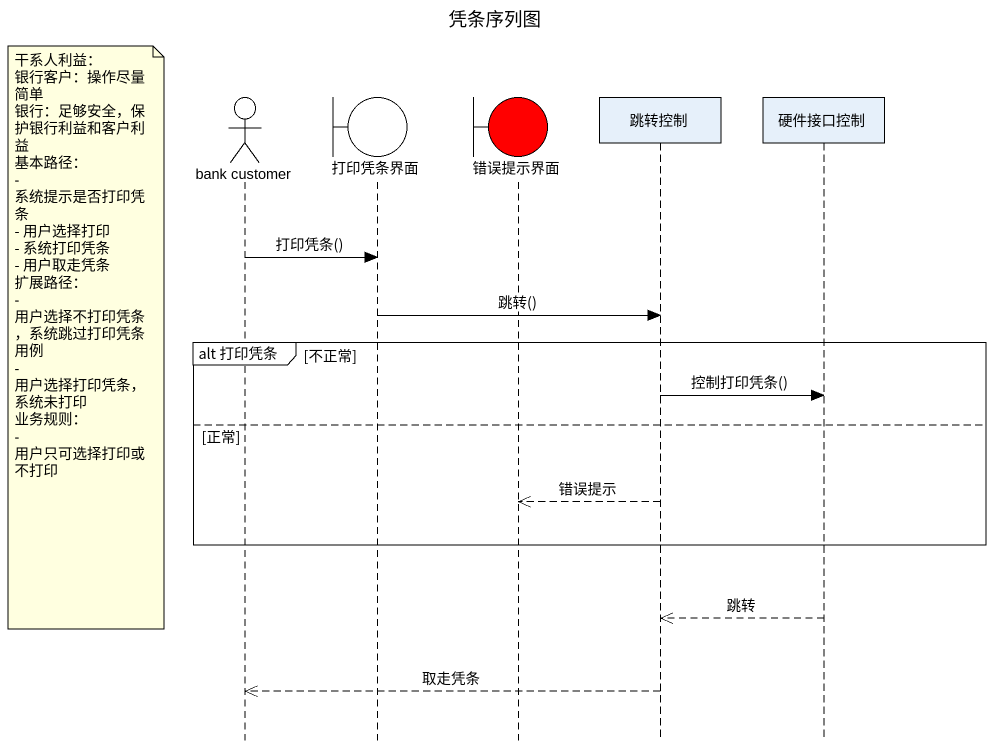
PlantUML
@startuml
title 凭条序列图
hide footbox
actor "bank customer" as bank_customer
boundary 打印凭条界面
boundary 错误提示界面 #FF0000
participant 跳转控制
participant 硬件接口控制

bank_customer -> 打印凭条界面 : 打印凭条()
打印凭条界面 -> 跳转控制 : 跳转()
note left of bank_customer
  干系人利益：
  银行客户：操作尽量简单
  银行：足够安全，保护银行利益和客户利益
  基本路径：
  - 系统提示是否打印凭条
  - 用户选择打印
  - 系统打印凭条
  - 用户取走凭条
  扩展路径：
  - 用户选择不打印凭条，系统跳过打印凭条用例
  - 用户选择打印凭条，系统未打印
  业务规则：
  - 用户只可选择打印或不打印
end note
group alt 打印凭条 [不正常]
  跳转控制 -> 硬件接口控制 : 控制打印凭条()
else 正常
  跳转控制 -->> 错误提示界面 : 错误提示
end
硬件接口控制 -->> 跳转控制 : 跳转
跳转控制 -->> bank_customer : 取走凭条
@enduml
